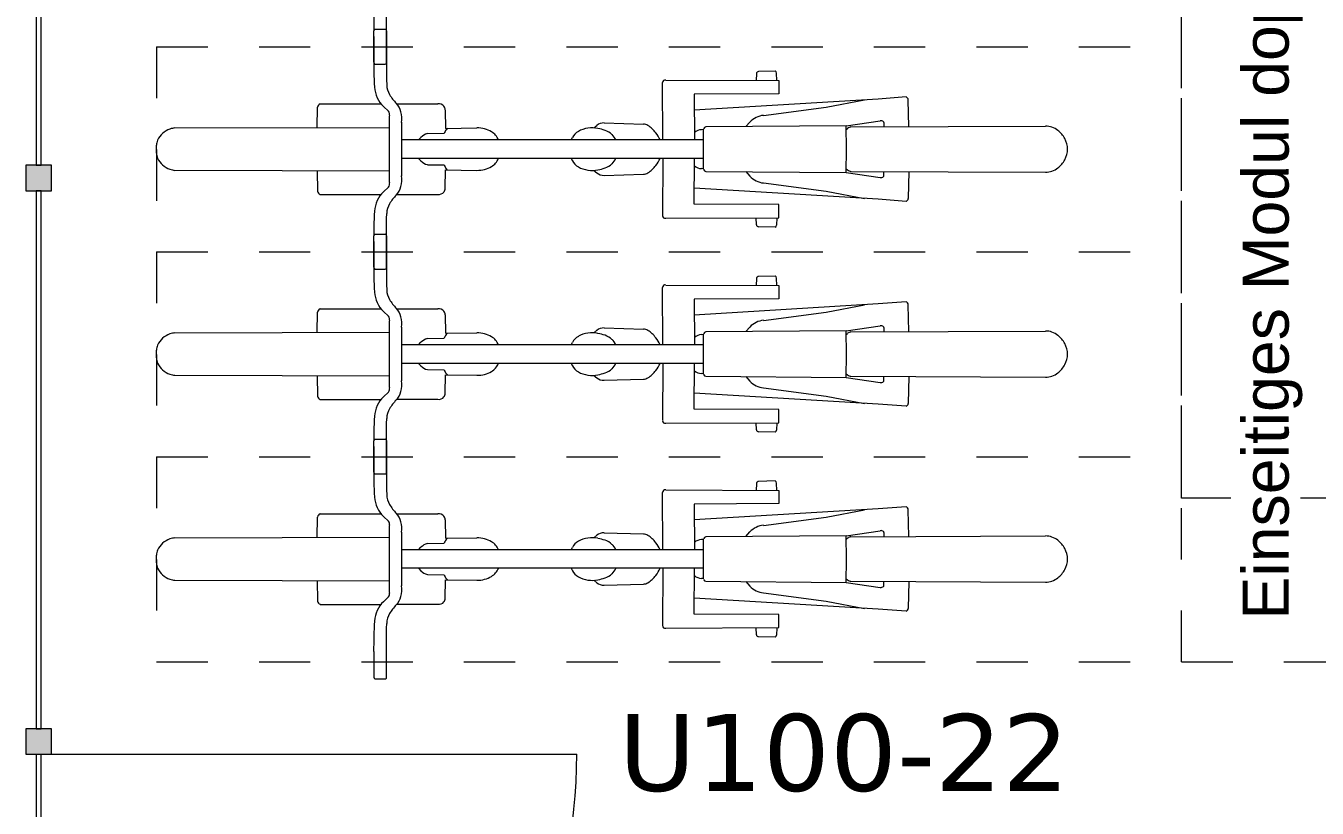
# Model space of a CAD drawing. Header units: metres. Extents: x -86 to 44, y -23 to 39.
# Drawn here: x 13.997 to 16.517, y -9.109 to -7.582 of the extents above; entities that cross this region are included whole.
import ezdxf

# ---------------------------------------------------------------- set-up
doc = ezdxf.new("R2010")
doc.units = ezdxf.units.M
doc.linetypes.add('_Verdeckte Linien_', pattern=[0.15, 0.1, -0.05])
for name, color, linetype, lineweight in [('A-AREA-____-IDEN', 7, 'Continuous', 5), ('A-DETL-GENF-HDLN', 7, '_Verdeckte Linien_', 9), ('A-DETL-GENF-OTLN', 7, 'Continuous', 9), ('A-DOOR-____-MCUT', 7, 'Continuous', 9), ('A-DOOR-____-OTLN', 7, 'Continuous', 9), ('A-DOOR-OPNG-OTLN', 7, 'Continuous', 9), ('A-GLAZ-CWMG-MCUT', 7, 'Continuous', 9), ('A-GLAZ-CWMG-OTLN', 7, 'Continuous', 9), ('A-WALL-____-MCUT', 7, 'Continuous', 35), ('C-PRKG-____-HDLN', 7, '_Verdeckte Linien_', 9), ('C-PRKG-____-OTLN', 7, 'Continuous', 9), ('Text', 7, 'Continuous', 5)]:
    doc.layers.add(name, color=color, linetype=linetype, lineweight=lineweight)
doc.styles.add('Arial', font='arial.ttf', dxfattribs={"height": 0.09})
doc.styles.add('Verdana_4', font='verdana.ttf', dxfattribs={"height": 0.15})

# ---------------------------------------------------------------- blocks, each defined once
blk = doc.blocks.new('Fahrradstellplatz - Fahrradstellplatz-23804277--01_UG_OK_FFB_AF')
at = {"layer": 'A-DETL-GENF-HDLN', "color": 253, "true_color": 0x999999}
for p, q in [((0, 0), (0, -2)), ((0.4, 0), (0, 0)), ((0.4, 0), (0.4, -2)), ((0.8, 0), (0.4, 0)), ((0.4, 0), (0.4, -2)), ((0.8, 0), (0.8, -2)), ((1.2, 0), (0.8, 0)), ((0.8, 0), (0.8, -2)), ((1.2, 0), (1.2, -2)), ((1.6, 0), (1.2, 0)), ((1.2, 0), (1.2, -2)), ((0, -2), (0.4, -2)), ((0.4, -2), (0.8, -2)), ((0.8, -2), (1.2, -2)), ((1.2, -2), (1.6, -2))]:
    blk.add_line(p, q, dxfattribs=at)
at = {"layer": 'A-DETL-GENF-OTLN', "color": 253, "true_color": 0x999999}
for p, q in [((0.1931, 0), (0.2006, 0)), ((0.2006, 0), (0.2081, 0)), ((0.5931, 0), (0.6006, 0)), ((0.6006, 0), (0.6081, 0)), ((0.9931, 0), (1.0006, 0)), ((1.0006, 0), (1.0081, 0)), ((0.1593, -0.0357), (0.1581, -0.4548)), ((0.2419, -0.0357), (0.2431, -0.4548)), ((0.5593, -0.0357), (0.5581, -0.4548)), ((0.6419, -0.0357), (0.6431, -0.4548)), ((0.9593, -0.0357), (0.9581, -0.4548)), ((1.0419, -0.0357), (1.0431, -0.4548)), ((0.1122, -0.3193), (0.1122, -0.4382)), ((0.1585, -0.3133), (0.1186, -0.3144)), ((0.2427, -0.3133), (0.2826, -0.3144)), ((0.289, -0.3193), (0.289, -0.4382)), ((0.5122, -0.3193), (0.5122, -0.4382)), ((0.5585, -0.3133), (0.5186, -0.3144)), ((0.6427, -0.3133), (0.6826, -0.3144)), ((0.689, -0.3193), (0.689, -0.4382)), ((0.9122, -0.3193), (0.9122, -0.4382)), ((0.9585, -0.3133), (0.9186, -0.3144)), ((1.0427, -0.3133), (1.0826, -0.3144)), ((1.089, -0.3193), (1.089, -0.4382)), ((-0.0333, -0.4263), (-0.0333, -0.4463)), ((0.0202, -0.4238), (-0.0302, -0.4242)), ((0.3667, -0.4263), (0.3667, -0.4463)), ((0.4202, -0.4238), (0.3698, -0.4242)), ((0.381, -0.4238), (0.4314, -0.4242)), ((0.4345, -0.4263), (0.4345, -0.4463)), ((0.7667, -0.4263), (0.7667, -0.4463)), ((0.8202, -0.4238), (0.7698, -0.4242)), ((0.781, -0.4238), (0.8314, -0.4242)), ((0.8345, -0.4263), (0.8345, -0.4463)), ((1.1667, -0.4263), (1.1667, -0.4463)), ((1.2202, -0.4238), (1.1698, -0.4242)), ((1.181, -0.4238), (1.2314, -0.4242)), ((1.2345, -0.4263), (1.2345, -0.4463)), ((-0.0305, -0.4488), (0.0654, -0.4486)), ((0.0654, -0.4486), (0.0751, -0.4491)), ((0.1266, -0.4527), (0.1174, -0.443)), ((0.2746, -0.4527), (0.2838, -0.443)), ((0.3358, -0.4486), (0.3261, -0.4491)), ((0.4317, -0.4488), (0.3358, -0.4486)), ((0.3695, -0.4488), (0.4654, -0.4486)), ((0.4654, -0.4486), (0.4751, -0.4491)), ((0.5266, -0.4527), (0.5174, -0.443)), ((0.6746, -0.4527), (0.6838, -0.443)), ((0.7358, -0.4486), (0.7261, -0.4491)), ((0.8317, -0.4488), (0.7358, -0.4486)), ((0.7695, -0.4488), (0.8654, -0.4486)), ((0.8654, -0.4486), (0.8751, -0.4491)), ((0.9266, -0.4527), (0.9174, -0.443)), ((1.0746, -0.4527), (1.0838, -0.443)), ((1.1358, -0.4486), (1.1261, -0.4491)), ((1.2317, -0.4488), (1.1358, -0.4486)), ((1.1695, -0.4488), (1.2654, -0.4486)), ((0.1124, -0.469), (0.1124, -0.5492)), ((0.1354, -0.4549), (0.2006, -0.4547)), ((0.2006, -0.4779), (0.1482, -0.4781)), ((0.1825, -1.0675), (0.1825, -0.478)), ((0.2006, -0.4547), (0.2658, -0.4549)), ((0.253, -0.4781), (0.2006, -0.4779)), ((0.2187, -1.0675), (0.2187, -0.478)), ((0.2888, -0.469), (0.2888, -0.5492)), ((0.5124, -0.469), (0.5124, -0.5492)), ((0.5354, -0.4549), (0.6006, -0.4547)), ((0.6006, -0.4779), (0.5482, -0.4781)), ((0.5825, -1.0675), (0.5825, -0.478)), ((0.6006, -0.4547), (0.6658, -0.4549)), ((0.653, -0.4781), (0.6006, -0.4779)), ((0.6187, -1.0675), (0.6187, -0.478)), ((0.6888, -0.469), (0.6888, -0.5492)), ((0.9124, -0.469), (0.9124, -0.5492)), ((0.9354, -0.4549), (1.0006, -0.4547)), ((1.0006, -0.4779), (0.9482, -0.4781)), ((0.9825, -1.0675), (0.9825, -0.478)), ((1.0006, -0.4547), (1.0658, -0.4549)), ((1.053, -0.4781), (1.0006, -0.4779)), ((1.0187, -1.0675), (1.0187, -0.478)), ((1.0888, -0.469), (1.0888, -0.5492)), ((0.1703, -0.5287), (0.1697, -0.5614)), ((0.1825, -0.5111), (0.1776, -0.516)), ((0.2187, -0.5111), (0.2236, -0.516)), ((0.2309, -0.5287), (0.2315, -0.5614)), ((0.5703, -0.5287), (0.5697, -0.5614)), ((0.5825, -0.5111), (0.5776, -0.516)), ((0.6187, -0.5111), (0.6236, -0.516)), ((0.6309, -0.5287), (0.6315, -0.5614)), ((0.9703, -0.5287), (0.9697, -0.5614)), ((0.9825, -0.5111), (0.9776, -0.516)), ((1.0187, -0.5111), (1.0236, -0.516)), ((1.0309, -0.5287), (1.0315, -0.5614)), ((0.1242, -0.5633), (0.16, -0.564)), ((0.16, -0.564), (0.1592, -0.6253)), ((0.1599, -0.5677), (0.1626, -0.5655)), ((0.2413, -0.5677), (0.2386, -0.5655)), ((0.277, -0.5633), (0.2412, -0.564)), ((0.2412, -0.564), (0.242, -0.6253)), ((0.5242, -0.5633), (0.56, -0.564)), ((0.56, -0.564), (0.5592, -0.6253)), ((0.5599, -0.5677), (0.5626, -0.5655)), ((0.6413, -0.5677), (0.6386, -0.5655)), ((0.677, -0.5633), (0.6412, -0.564)), ((0.6412, -0.564), (0.642, -0.6253)), ((0.9242, -0.5633), (0.96, -0.564)), ((0.96, -0.564), (0.9592, -0.6253)), ((0.9599, -0.5677), (0.9626, -0.5655)), ((1.0413, -0.5677), (1.0386, -0.5655)), ((1.077, -0.5633), (1.0412, -0.564)), ((1.0412, -0.564), (1.042, -0.6253)), ((0.1825, -0.809), (0.1779, -0.8114)), ((0.2187, -0.809), (0.2233, -0.8114)), ((0.5825, -0.809), (0.5779, -0.8114)), ((0.6187, -0.809), (0.6233, -0.8114)), ((0.9825, -0.809), (0.9779, -0.8114)), ((1.0187, -0.809), (1.0233, -0.8114)), ((0.1591, -0.8532), (0.1542, -0.8592)), ((0.2421, -0.8532), (0.247, -0.8592)), ((0.5591, -0.8532), (0.5542, -0.8592)), ((0.6421, -0.8532), (0.647, -0.8592)), ((0.9591, -0.8532), (0.9542, -0.8592)), ((1.0421, -0.8532), (1.047, -0.8592)), ((0.1495, -0.8735), (0.1517, -0.95)), ((0.2517, -0.8735), (0.2495, -0.95)), ((0.5495, -0.8735), (0.5517, -0.95)), ((0.6517, -0.8735), (0.6495, -0.95)), ((0.9495, -0.8735), (0.9517, -0.95)), ((1.0517, -0.8735), (1.0495, -0.95)), ((0.0658, -0.9937), (0.0667, -1.2142)), ((0.1825, -0.9883), (0.0707, -0.9872)), ((0.2187, -0.9883), (0.3305, -0.9872)), ((0.3354, -0.9937), (0.3345, -1.2142)), ((0.4658, -0.9937), (0.4667, -1.2142)), ((0.5825, -0.9883), (0.4707, -0.9872)), ((0.6187, -0.9883), (0.7305, -0.9872)), ((0.7354, -0.9937), (0.7345, -1.2142)), ((0.8658, -0.9937), (0.8667, -1.2142)), ((0.9825, -0.9883), (0.8707, -0.9872)), ((1.0187, -0.9883), (1.1305, -0.9872)), ((1.1354, -0.9937), (1.1345, -1.2142)), ((0.0925, -1.2142), (0.0933, -1.049)), ((0.0933, -1.049), (0.1825, -1.0497)), ((0.1028, -1.408), (0.1243, -1.0493)), ((0.3079, -1.049), (0.2187, -1.0497)), ((0.2984, -1.408), (0.2769, -1.0493)), ((0.3087, -1.2142), (0.3079, -1.049)), ((0.4925, -1.2142), (0.4933, -1.049)), ((0.4933, -1.049), (0.5825, -1.0497)), ((0.5028, -1.408), (0.5243, -1.0493)), ((0.7079, -1.049), (0.6187, -1.0497)), ((0.6984, -1.408), (0.6769, -1.0493)), ((0.7087, -1.2142), (0.7079, -1.049)), ((0.8925, -1.2142), (0.8933, -1.049)), ((0.8933, -1.049), (0.9825, -1.0497)), ((0.9028, -1.408), (0.9243, -1.0493)), ((1.1079, -1.049), (1.0187, -1.0497)), ((1.0984, -1.408), (1.0769, -1.0493)), ((1.1087, -1.2142), (1.1079, -1.049)), ((0.1573, -1.0716), (0.155, -1.3458)), ((0.1604, -1.0681), (0.1621, -1.0675)), ((0.1621, -1.0675), (0.2006, -1.0674)), ((0.1624, -1.0675), (0.1627, -1.0634)), ((0.2006, -1.0674), (0.2391, -1.0675)), ((0.2387, -1.0675), (0.2385, -1.0634)), ((0.2391, -1.0675), (0.2408, -1.0681)), ((0.2462, -1.3458), (0.2439, -1.0716)), ((0.5573, -1.0716), (0.555, -1.3458)), ((0.5604, -1.0681), (0.5621, -1.0675)), ((0.5621, -1.0675), (0.6006, -1.0674)), ((0.5624, -1.0675), (0.5627, -1.0634)), ((0.6006, -1.0674), (0.6391, -1.0675)), ((0.6387, -1.0675), (0.6385, -1.0634)), ((0.6391, -1.0675), (0.6408, -1.0681)), ((0.6462, -1.3458), (0.6439, -1.0716)), ((0.9573, -1.0716), (0.955, -1.3458)), ((0.9604, -1.0681), (0.9621, -1.0675)), ((0.9621, -1.0675), (1.0006, -1.0674)), ((0.9624, -1.0675), (0.9627, -1.0634)), ((1.0006, -1.0674), (1.0391, -1.0675)), ((1.0387, -1.0675), (1.0385, -1.0634)), ((1.0391, -1.0675), (1.0408, -1.0681)), ((1.0462, -1.3458), (1.0439, -1.0716)), ((0.1567, -1.1498), (0.1478, -1.1579)), ((0.2445, -1.1498), (0.2534, -1.1579)), ((0.5567, -1.1498), (0.5478, -1.1579)), ((0.6445, -1.1498), (0.6534, -1.1579)), ((0.9567, -1.1498), (0.9478, -1.1579)), ((1.0445, -1.1498), (1.0534, -1.1579)), ((0.0482, -1.2074), (0.0491, -1.1747)), ((0.0529, -1.1705), (0.0665, -1.1702)), ((0.3483, -1.1705), (0.3347, -1.1702)), ((0.353, -1.2074), (0.3521, -1.1747)), ((0.4482, -1.2074), (0.4491, -1.1747)), ((0.4529, -1.1705), (0.4665, -1.1702)), ((0.7483, -1.1705), (0.7347, -1.1702)), ((0.753, -1.2074), (0.7521, -1.1747)), ((0.8482, -1.2074), (0.8491, -1.1747)), ((0.8529, -1.1705), (0.8665, -1.1702)), ((1.1483, -1.1705), (1.1347, -1.1702)), ((1.153, -1.2074), (1.1521, -1.1747)), ((0.1347, -1.1845), (0.1186, -1.3065)), ((0.2664, -1.1845), (0.2826, -1.3065)), ((0.5347, -1.1845), (0.5186, -1.3065)), ((0.6664, -1.1845), (0.6826, -1.3065)), ((0.9347, -1.1845), (0.9186, -1.3065)), ((1.0664, -1.1845), (1.0826, -1.3065)), ((0.0666, -1.2102), (0.0523, -1.21)), ((0.0667, -1.2142), (0.0925, -1.2142)), ((0.3345, -1.2142), (0.3087, -1.2142)), ((0.3345, -1.2102), (0.3489, -1.21)), ((0.4666, -1.2102), (0.4523, -1.21)), ((0.4667, -1.2142), (0.4925, -1.2142)), ((0.7345, -1.2142), (0.7087, -1.2142)), ((0.7345, -1.2102), (0.7489, -1.21)), ((0.8666, -1.2102), (0.8523, -1.21)), ((0.8667, -1.2142), (0.8925, -1.2142)), ((1.1345, -1.2142), (1.1087, -1.2142)), ((1.1345, -1.2102), (1.1489, -1.21)), ((0.1186, -1.3065), (0.1044, -1.3816)), ((0.2826, -1.3065), (0.2968, -1.3816)), ((0.5186, -1.3065), (0.5044, -1.3816)), ((0.6826, -1.3065), (0.6968, -1.3816)), ((0.9186, -1.3065), (0.9044, -1.3816)), ((1.0826, -1.3065), (1.0968, -1.3816)), ((0.155, -1.3458), (0.1452, -1.4123)), ((0.155, -1.3458), (0.2006, -1.3465)), ((0.1573, -1.3551), (0.1556, -1.7345)), ((0.1623, -1.3459), (0.16, -1.3486)), ((0.2006, -1.3465), (0.2462, -1.3458)), ((0.2389, -1.3459), (0.2411, -1.3486)), ((0.2439, -1.3551), (0.2456, -1.7345)), ((0.2462, -1.3458), (0.256, -1.4123)), ((0.555, -1.3458), (0.5452, -1.4123)), ((0.555, -1.3458), (0.6006, -1.3465)), ((0.5573, -1.3551), (0.5556, -1.7345)), ((0.5623, -1.3459), (0.56, -1.3486)), ((0.6006, -1.3465), (0.6462, -1.3458)), ((0.6389, -1.3459), (0.6411, -1.3486)), ((0.6439, -1.3551), (0.6456, -1.7345)), ((0.6462, -1.3458), (0.656, -1.4123)), ((0.955, -1.3458), (0.9452, -1.4123)), ((0.955, -1.3458), (1.0006, -1.3465)), ((0.9573, -1.3551), (0.9556, -1.7345)), ((0.9623, -1.3459), (0.96, -1.3486)), ((1.0006, -1.3465), (1.0462, -1.3458)), ((1.0389, -1.3459), (1.0411, -1.3486)), ((1.0439, -1.3551), (1.0456, -1.7345)), ((1.0462, -1.3458), (1.056, -1.4123)), ((0.0987, -1.4626), (0.1028, -1.408)), ((0.3025, -1.4626), (0.2984, -1.408)), ((0.4987, -1.4626), (0.5028, -1.408)), ((0.7025, -1.4626), (0.6984, -1.408)), ((0.8987, -1.4626), (0.9028, -1.408)), ((1.1025, -1.4626), (1.0984, -1.408)), ((0.1486, -1.4194), (0.157, -1.4194)), ((0.2526, -1.4194), (0.2442, -1.4194)), ((0.5486, -1.4194), (0.557, -1.4194)), ((0.6526, -1.4194), (0.6442, -1.4194)), ((0.9486, -1.4194), (0.957, -1.4194)), ((1.0526, -1.4194), (1.0442, -1.4194)), ((0.1568, -1.4679), (0.1043, -1.4669)), ((0.2444, -1.4679), (0.2969, -1.4669)), ((0.5568, -1.4679), (0.5043, -1.4669)), ((0.6444, -1.4679), (0.6969, -1.4669)), ((0.9568, -1.4679), (0.9043, -1.4669)), ((1.0444, -1.4679), (1.0969, -1.4669))]:
    blk.add_line(p, q, dxfattribs=at)
for centre, radius, start, end in [((0.1931, -0.024), 0.024, 90.0116, 114.7042), ((0.2081, -0.024), 0.024, 65.2958, 89.9884), ((0.5931, -0.024), 0.024, 90.0116, 114.7042), ((0.6081, -0.024), 0.024, 65.2958, 89.9884), ((1.0081, -0.024), 0.024, 65.2958, 89.9884), ((0.2003, -0.0396), 0.0412, 114.7042, 161.0529), ((0.2009, -0.0396), 0.0412, 18.9471, 65.2958), ((0.6003, -0.0396), 0.0412, 114.7042, 161.0529), ((0.6009, -0.0396), 0.0412, 18.9471, 65.2958), ((1.0003, -0.0396), 0.0412, 114.7042, 161.0529), ((0.9931, -0.024), 0.024, 90.0116, 114.7042), ((1.0009, -0.0396), 0.0412, 18.9471, 65.2958), ((0.1997, -0.0394), 0.0406, 161.0529, 174.7358), ((0.2015, -0.0394), 0.0406, 5.2642, 18.9471), ((0.5997, -0.0394), 0.0406, 161.0529, 174.7358), ((0.6015, -0.0394), 0.0406, 5.2642, 18.9471), ((0.9997, -0.0394), 0.0406, 161.0529, 174.7358), ((1.0015, -0.0394), 0.0406, 5.2642, 18.9471), ((0.1188, -0.3212), 0.00683, 91.5986, 163.3195), ((0.2824, -0.3212), 0.00683, 16.6805, 88.4014), ((0.5188, -0.3212), 0.00683, 91.5986, 163.3195), ((0.6824, -0.3212), 0.00683, 16.6805, 88.4014), ((0.9188, -0.3212), 0.00683, 91.5986, 163.3195), ((1.0824, -0.3212), 0.00683, 16.6805, 88.4014), ((-0.0302, -0.4274), 0.00327, 90.4611, 160.3834), ((0.0251, -1.3361), 0.9124, 86.5727, 90.3077), ((0.0762, -0.482), 0.0567, 43.3751, 86.5727), ((0.325, -0.482), 0.0567, 93.4273, 136.6249), ((0.3761, -1.3361), 0.9124, 89.6923, 93.4273), ((0.3698, -0.4274), 0.00327, 90.4611, 160.3834), ((0.4251, -1.3361), 0.9124, 86.5727, 90.3077), ((0.4314, -0.4274), 0.00327, 19.6166, 89.5389), ((0.4762, -0.482), 0.0567, 43.3751, 86.5727), ((0.725, -0.482), 0.0567, 93.4273, 136.6249), ((0.7761, -1.3361), 0.9124, 89.6923, 93.4273), ((0.7698, -0.4274), 0.00327, 90.4611, 160.3834), ((0.8251, -1.3361), 0.9124, 86.5727, 90.3077), ((0.8314, -0.4274), 0.00327, 19.6166, 89.5389), ((0.8762, -0.482), 0.0567, 43.3751, 86.5727), ((1.125, -0.482), 0.0567, 93.4273, 136.6249), ((1.1761, -1.3361), 0.9124, 89.6923, 93.4273), ((1.1698, -0.4274), 0.00327, 90.4611, 160.3834), ((1.2251, -1.3361), 0.9124, 86.5727, 90.3077), ((1.2314, -0.4274), 0.00327, 19.6166, 89.5389), ((-0.0308, -0.4463), 0.00251, 180, 276.4127), ((0.073, -0.491), 0.0419, 59.8665, 87.1207), ((0.1353, -0.4364), 0.0186, 241.9395, 270.2136), ((0.2659, -0.4364), 0.0186, 269.7864, 298.0605), ((0.3282, -0.491), 0.0419, 92.8793, 120.1335), ((0.3692, -0.4463), 0.00251, 180, 276.4127), ((0.4319, -0.4463), 0.00251, 263.5873, 0), ((0.473, -0.491), 0.0419, 59.8665, 87.1207), ((0.5353, -0.4364), 0.0186, 241.9395, 270.2136), ((0.6659, -0.4364), 0.0186, 269.7864, 298.0605), ((0.7282, -0.491), 0.0419, 92.8793, 120.1335), ((0.7692, -0.4463), 0.00251, 180, 276.4127), ((0.8319, -0.4463), 0.00251, 263.5873, 0), ((0.873, -0.491), 0.0419, 59.8665, 87.1207), ((0.9353, -0.4364), 0.0186, 241.9395, 270.2136), ((1.0659, -0.4364), 0.0186, 269.7864, 298.0605), ((1.1282, -0.491), 0.0419, 92.8793, 120.1335), ((1.1692, -0.4463), 0.00251, 180, 276.4127), ((1.2319, -0.4463), 0.00251, 263.5873, 0), ((0.0519, -0.5273), 0.0839, 45.1941, 59.8665), ((0.1355, -0.4431), 0.0347, 225.1941, 257.0778), ((0.1414, -0.4178), 0.0607, 257.0778, 276.4792), ((0.2598, -0.4178), 0.0607, 263.5208, 282.9222), ((0.2656, -0.4431), 0.0347, 282.9222, 314.8059), ((0.3493, -0.5273), 0.0839, 120.1335, 134.8059), ((0.4519, -0.5273), 0.0839, 45.1941, 59.8665), ((0.5355, -0.4431), 0.0347, 225.1941, 257.0778), ((0.5414, -0.4178), 0.0607, 257.0778, 276.4792), ((0.6598, -0.4178), 0.0607, 263.5208, 282.9222), ((0.6656, -0.4431), 0.0347, 282.9222, 314.8059), ((0.7493, -0.5273), 0.0839, 120.1335, 134.8059), ((0.8519, -0.5273), 0.0839, 45.1941, 59.8665), ((0.9355, -0.4431), 0.0347, 225.1941, 257.0778), ((0.9414, -0.4178), 0.0607, 257.0778, 276.4792), ((1.0598, -0.4178), 0.0607, 263.5208, 282.9222), ((1.0656, -0.4431), 0.0347, 282.9222, 314.8059), ((1.1493, -0.5273), 0.0839, 120.1335, 134.8059), ((0.1968, -0.5354), 0.0273, 134.6459, 165.8184), ((0.2044, -0.5354), 0.0273, 14.1816, 45.3541), ((0.5968, -0.5354), 0.0273, 134.6459, 165.8184), ((0.6044, -0.5354), 0.0273, 14.1816, 45.3541), ((0.9968, -0.5354), 0.0273, 134.6459, 165.8184), ((1.0044, -0.5354), 0.0273, 14.1816, 45.3541), ((0.1247, -0.551), 0.0125, 171.6962, 231.7808), ((0.2765, -0.551), 0.0125, 308.2192, 8.3038), ((0.5247, -0.551), 0.0125, 171.6962, 231.7808), ((0.6765, -0.551), 0.0125, 308.2192, 8.3038), ((0.9247, -0.551), 0.0125, 171.6962, 231.7808), ((1.0765, -0.551), 0.0125, 308.2192, 8.3038), ((0.1241, -0.5518), 0.0115, 231.7808, 270.2009), ((0.177, -0.5825), 0.0223, 108.948, 130.1425), ((0.2242, -0.5825), 0.0223, 49.8575, 71.052), ((0.2771, -0.5518), 0.0115, 269.7991, 308.2192), ((0.5241, -0.5518), 0.0115, 231.7808, 270.2009), ((0.577, -0.5825), 0.0223, 108.948, 130.1425), ((0.6242, -0.5825), 0.0223, 49.8575, 71.052), ((0.6771, -0.5518), 0.0115, 269.7991, 308.2192), ((0.9241, -0.5518), 0.0115, 231.7808, 270.2009), ((0.977, -0.5825), 0.0223, 108.948, 130.1425), ((1.0242, -0.5825), 0.0223, 49.8575, 71.052), ((1.0771, -0.5518), 0.0115, 269.7991, 308.2192), ((0.2138, -0.626), 0.0546, 179.3091, 210.5226), ((0.1874, -0.626), 0.0546, 329.4774, 0.6909), ((0.6138, -0.626), 0.0546, 179.3091, 210.5226), ((0.5874, -0.626), 0.0546, 329.4774, 0.6909), ((1.0138, -0.626), 0.0546, 179.3091, 210.5226), ((0.9874, -0.626), 0.0546, 329.4774, 0.6909), ((0.1952, -0.6369), 0.033, 210.5226, 246.9607), ((0.206, -0.6369), 0.033, 293.0393, 329.4774), ((0.5952, -0.6369), 0.033, 210.5226, 246.9607), ((0.606, -0.6369), 0.033, 293.0393, 329.4774), ((0.9952, -0.6369), 0.033, 210.5226, 246.9607), ((1.006, -0.6369), 0.033, 293.0393, 329.4774), ((0.2151, -0.8501), 0.0561, 151.2706, 191.4914), ((0.1914, -0.8372), 0.0291, 117.6438, 151.2706), ((0.2097, -0.8372), 0.0291, 28.7294, 62.3562), ((0.1861, -0.8501), 0.0561, 348.5086, 28.7294), ((0.6151, -0.8501), 0.0561, 151.2706, 191.4914), ((0.5914, -0.8372), 0.0291, 117.6438, 151.2706), ((0.6097, -0.8372), 0.0291, 28.7294, 62.3562), ((0.5861, -0.8501), 0.0561, 348.5086, 28.7294), ((1.0151, -0.8501), 0.0561, 151.2706, 191.4914), ((0.9914, -0.8372), 0.0291, 117.6438, 151.2706), ((1.0097, -0.8372), 0.0291, 28.7294, 62.3562), ((0.9861, -0.8501), 0.0561, 348.5086, 28.7294), ((0.1712, -0.8728), 0.0217, 141.3143, 181.7839), ((0.271, -0.8388), 0.1131, 191.4914, 198.8121), ((0.1986, -0.8634), 0.0367, 198.8121, 223.6761), ((0.2026, -0.8634), 0.0367, 316.3239, 341.1879), ((0.1302, -0.8388), 0.1131, 341.1879, 348.5086), ((0.23, -0.8728), 0.0217, 358.2161, 38.6857), ((0.5712, -0.8728), 0.0217, 141.3143, 181.7839), ((0.671, -0.8388), 0.1131, 191.4914, 198.8121), ((0.5986, -0.8634), 0.0367, 198.8121, 223.6761), ((0.6026, -0.8634), 0.0367, 316.3239, 341.1879), ((0.5302, -0.8388), 0.1131, 341.1879, 348.5086), ((0.63, -0.8728), 0.0217, 358.2161, 38.6857), ((0.9712, -0.8728), 0.0217, 141.3143, 181.7839), ((1.071, -0.8388), 0.1131, 191.4914, 198.8121), ((0.9986, -0.8634), 0.0367, 198.8121, 223.6761), ((1.0026, -0.8634), 0.0367, 316.3239, 341.1879), ((0.9302, -0.8388), 0.1131, 341.1879, 348.5086), ((1.03, -0.8728), 0.0217, 358.2161, 38.6857), ((0.1961, -0.8658), 0.0333, 223.6761, 245.8489), ((0.2051, -0.8658), 0.0333, 294.1511, 316.3239), ((0.5961, -0.8658), 0.0333, 223.6761, 245.8489), ((0.6051, -0.8658), 0.0333, 294.1511, 316.3239), ((0.9961, -0.8658), 0.0333, 223.6761, 245.8489), ((1.0051, -0.8658), 0.0333, 294.1511, 316.3239), ((0.1693, -0.9495), 0.0176, 181.6619, 212.4932), ((0.2319, -0.9495), 0.0176, 327.5068, 358.3381), ((0.5693, -0.9495), 0.0176, 181.6619, 212.4932), ((0.6319, -0.9495), 0.0176, 327.5068, 358.3381), ((0.9693, -0.9495), 0.0176, 181.6619, 212.4932), ((1.0319, -0.9495), 0.0176, 327.5068, 358.3381), ((0.2028, -0.9281), 0.0574, 212.4932, 233.4981), ((0.2288, -0.893), 0.1011, 233.4981, 242.7387), ((0.1724, -0.893), 0.1011, 297.2613, 306.5019), ((0.1984, -0.9281), 0.0574, 306.5019, 327.5068), ((0.6028, -0.9281), 0.0574, 212.4932, 233.4981), ((0.6288, -0.893), 0.1011, 233.4981, 242.7387), ((0.5724, -0.893), 0.1011, 297.2613, 306.5019), ((0.5984, -0.9281), 0.0574, 306.5019, 327.5068), ((1.0028, -0.9281), 0.0574, 212.4932, 233.4981), ((1.0288, -0.893), 0.1011, 233.4981, 242.7387), ((0.9724, -0.893), 0.1011, 297.2613, 306.5019), ((0.9984, -0.9281), 0.0574, 306.5019, 327.5068), ((0.0706, -0.9923), 0.00508, 89.4468, 195.7821), ((0.3305, -0.9923), 0.00508, 344.2179, 90.5532), ((0.4706, -0.9923), 0.00508, 89.4468, 195.7821), ((0.7305, -0.9923), 0.00508, 344.2179, 90.5532), ((0.8706, -0.9923), 0.00508, 89.4468, 195.7821), ((1.1305, -0.9923), 0.00508, 344.2179, 90.5532), ((0.1854, -1.0646), 0.0228, 138.7676, 176.9501), ((0.2158, -1.0646), 0.0228, 3.0499, 41.2324), ((0.5854, -1.0646), 0.0228, 138.7676, 176.9501), ((0.6158, -1.0646), 0.0228, 3.0499, 41.2324), ((0.9854, -1.0646), 0.0228, 138.7676, 176.9501), ((1.0158, -1.0646), 0.0228, 3.0499, 41.2324), ((0.162, -1.0727), 0.00483, 109.8743, 166.7404), ((0.2392, -1.0727), 0.00483, 13.2596, 70.1257), ((0.562, -1.0727), 0.00483, 109.8743, 166.7404), ((0.6392, -1.0727), 0.00483, 13.2596, 70.1257), ((0.962, -1.0727), 0.00483, 109.8743, 166.7404), ((1.0392, -1.0727), 0.00483, 13.2596, 70.1257), ((0.1758, -1.1882), 0.0413, 132.7557, 174.7793), ((0.2254, -1.1882), 0.0413, 5.2207, 47.2443), ((0.5758, -1.1882), 0.0413, 132.7557, 174.7793), ((0.6254, -1.1882), 0.0413, 5.2207, 47.2443), ((0.9758, -1.1882), 0.0413, 132.7557, 174.7793), ((1.0254, -1.1882), 0.0413, 5.2207, 47.2443), ((0.0535, -1.1749), 0.00438, 98.4939, 178.3256), ((0.3477, -1.1749), 0.00438, 1.6744, 81.5061), ((0.4535, -1.1749), 0.00438, 98.4939, 178.3256), ((0.7477, -1.1749), 0.00438, 1.6744, 81.5061), ((0.8535, -1.1749), 0.00438, 98.4939, 178.3256), ((1.1477, -1.1749), 0.00438, 1.6744, 81.5061), ((0.0524, -1.2054), 0.00464, 205.5141, 269.5308), ((0.3488, -1.2054), 0.00464, 270.4692, 334.4859), ((0.4524, -1.2054), 0.00464, 205.5141, 269.5308), ((0.7488, -1.2054), 0.00464, 270.4692, 334.4859), ((0.8524, -1.2054), 0.00464, 205.5141, 269.5308), ((1.1488, -1.2054), 0.00464, 270.4692, 334.4859), ((0.1689, -1.3562), 0.0117, 139.6093, 174.8866), ((0.2323, -1.3562), 0.0117, 5.1134, 40.3907), ((0.5689, -1.3562), 0.0117, 139.6093, 174.8866), ((0.6323, -1.3562), 0.0117, 5.1134, 40.3907), ((0.9689, -1.3562), 0.0117, 139.6093, 174.8866), ((1.0323, -1.3562), 0.0117, 5.1134, 40.3907), ((0.1532, -1.4134), 0.00806, 171.6319, 220.4805), ((0.1486, -1.4174), 0.00199, 220.4805, 270.7837), ((0.2526, -1.4174), 0.00199, 269.2163, 319.5195), ((0.248, -1.4134), 0.00806, 319.5195, 8.3681), ((0.5532, -1.4134), 0.00806, 171.6319, 220.4805), ((0.5486, -1.4174), 0.00199, 220.4805, 270.7837), ((0.6526, -1.4174), 0.00199, 269.2163, 319.5195), ((0.648, -1.4134), 0.00806, 319.5195, 8.3681), ((0.9532, -1.4134), 0.00806, 171.6319, 220.4805), ((0.9486, -1.4174), 0.00199, 220.4805, 270.7837), ((1.0526, -1.4174), 0.00199, 269.2163, 319.5195), ((1.048, -1.4134), 0.00806, 319.5195, 8.3681), ((0.1045, -1.4608), 0.00606, 196.7999, 268.9063), ((0.2967, -1.4608), 0.00606, 271.0937, 343.2001), ((0.5045, -1.4608), 0.00606, 196.7999, 268.9063), ((0.6967, -1.4608), 0.00606, 271.0937, 343.2001), ((0.9045, -1.4608), 0.00606, 196.7999, 268.9063), ((1.0967, -1.4608), 0.00606, 271.0937, 343.2001), ((0.1944, -1.7346), 0.0388, 179.7429, 218.4031), ((0.2068, -1.7346), 0.0388, 321.5969, 0.2571), ((0.5944, -1.7346), 0.0388, 179.7429, 218.4031), ((0.6068, -1.7346), 0.0388, 321.5969, 0.2571), ((0.9944, -1.7346), 0.0388, 179.7429, 218.4031), ((1.0068, -1.7346), 0.0388, 321.5969, 0.2571), ((0.2058, -1.7256), 0.0534, 218.4031, 241.1766), ((0.1954, -1.7256), 0.0534, 298.8234, 321.5969), ((0.6058, -1.7256), 0.0534, 218.4031, 241.1766), ((0.5954, -1.7256), 0.0534, 298.8234, 321.5969), ((1.0058, -1.7256), 0.0534, 218.4031, 241.1766), ((0.9954, -1.7256), 0.0534, 298.8234, 321.5969), ((0.2007, -1.7348), 0.0429, 241.1766, 269.7973), ((0.2004, -1.7348), 0.0429, 270.2027, 298.8234), ((0.6007, -1.7348), 0.0429, 241.1766, 269.7973), ((0.6004, -1.7348), 0.0429, 270.2027, 298.8234), ((1.0007, -1.7348), 0.0429, 241.1766, 269.7973), ((1.0004, -1.7348), 0.0429, 270.2027, 298.8234)]:
    blk.add_arc(centre, radius, start, end, dxfattribs=at)
at = {"layer": 'C-PRKG-____-HDLN', "color": 253, "true_color": 0x999999}
blk.add_line((0, -2), (0, -4.1), dxfattribs=at)
blk = doc.blocks.new('Fahrradstellplatz - Fahrradstellplatz-23803464--01_UG_OK_FFB_AF')
at = {"layer": 'C-PRKG-____-HDLN', "color": 253, "true_color": 0x999999}
for p, q in [((0, 4.1), (1.6, 4.1)), ((0, 2), (0, 4.1))]:
    blk.add_line(p, q, dxfattribs=at)
blk = doc.blocks.new('Rechteckiger Pfosten - 50 x 50-41864164--01_UG_OK_FFB_AF')
at = {"layer": 'A-GLAZ-CWMG-OTLN', "true_color": 0xc8c8c8}
blk.add_hatch(color=9, dxfattribs=at).paths.add_polyline_path([(0.025, 0.025), (0.025, -0.025), (-0.025, -0.025), (-0.025, 0.025)])
at = {"layer": 'A-GLAZ-CWMG-MCUT'}
for p, q in [((-0.025, 0.025), (0.025, 0.025)), ((-0.025, -0.025), (-0.025, 0.025)), ((0.025, 0.025), (0.025, -0.025)), ((0.025, -0.025), (-0.025, -0.025))]:
    blk.add_line(p, q, dxfattribs=at)
blk = doc.blocks.new('FAE_Gitterverschlag - Tür-41866184--01_UG_OK_FFB_AF')
at = {"layer": 'A-DOOR-____-MCUT'}
for p, q in [((0.525, 0.005), (-0.525, 0.005)), ((-0.525, -0.005), (0.525, -0.005))]:
    blk.add_line(p, q, dxfattribs=at)
at = {"layer": 'A-DOOR-OPNG-OTLN'}
blk.add_line((-0.525, 0), (-0.525, 1.05), dxfattribs=at)
blk.add_arc((-0.525, 0), 1.05, 360, 90, dxfattribs=at)

msp = doc.modelspace()

# ---------------------------------------------------------------- linework, layer by layer
at = {"layer": 'A-WALL-____-MCUT', "lineweight": 9}
for p, q in [((14.017, -6.8034), (14.017, -7.8534)), ((14.027, -7.8534), (14.027, -6.8034)), ((14.017, -7.8534), (14.027, -7.8534)), ((14.017, -7.9034), (14.017, -8.9534)), ((14.027, -7.9034), (14.017, -7.9034)), ((14.027, -8.9534), (14.027, -7.9034)), ((14.017, -8.9534), (14.027, -8.9534))]:
    msp.add_line(p, q, dxfattribs=at)

# ---------------------------------------------------------------- block references
at = {"layer": 'A-DOOR-____-OTLN', "rotation": 269.9999999999999}
msp.add_blockref('FAE_Gitterverschlag - Tür-41866184--01_UG_OK_FFB_AF', (14.022, -9.5284), dxfattribs=at)
at = {"layer": 'A-GLAZ-CWMG-OTLN', "extrusion": (0, 0, -1), "rotation": 270.0000000000001}
for p in [(-14.022, -7.8784), (-14.022, -8.9784)]:
    msp.add_blockref('Rechteckiger Pfosten - 50 x 50-41864164--01_UG_OK_FFB_AF', p, dxfattribs=at)
at = {"layer": 'C-PRKG-____-OTLN', "color": 253, "true_color": 0x999999}
for name, p, rotation in [('Fahrradstellplatz - Fahrradstellplatz-23804277--01_UG_OK_FFB_AF', (14.252, -8.8229), 90.00000000000092), ('Fahrradstellplatz - Fahrradstellplatz-23803464--01_UG_OK_FFB_AF', (20.352, -8.5034), 90.00000000000031)]:
    msp.add_blockref(name, p, dxfattribs=dict(at, rotation=rotation))

# ---------------------------------------------------------------- texts
at = {"layer": 'A-AREA-____-IDEN', "insert": (15.1537, -8.9247), "char_height": 0.15, "width": 1.074261, "attachment_point": 1, "style": 'Verdana_4'}
msp.add_mtext('U100-22', dxfattribs=at)

# ---------------------------------------------------------------- next in the draw order: texts
at = {"layer": 'Text', "insert": (16.3712, -8.7404), "char_height": 0.09, "width": 3.567509, "attachment_point": 1, "rotation": 90, "style": 'Arial', "bg_fill": 3, "box_fill_scale": 1.25, "bg_fill_color": 256, "bg_fill_true_color": 13158600, "bg_fill_transparency": 0}
msp.add_mtext('Einseitiges Modul doppelstöckig 2 x 16 = 32 Stellplätze', dxfattribs=at)

doc.saveas('drawing.dxf')
